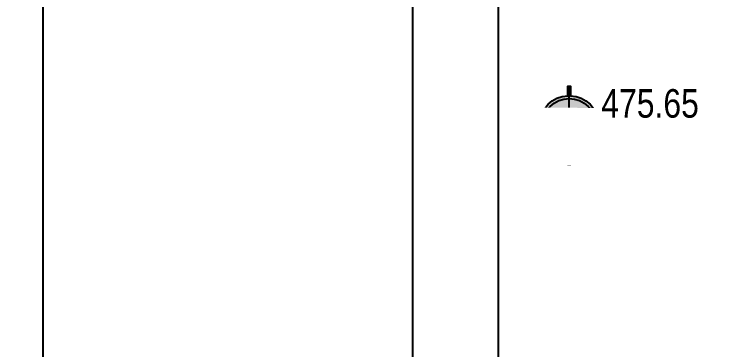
# Model space of a CAD drawing. Header units: feet. Extents: x 0 to 285190, y 0 to 9111369.
# Drawn here: x 285167.565 to 285170.068, y 9111350.35 to 9111351.524 of the extents above; entities that cross this region are included whole.
import ezdxf
from ezdxf import colors
from ezdxf.entities.mleader import LeaderData, LeaderLine
from ezdxf.enums import TextEntityAlignment as Align
from ezdxf.math import Vec2, Vec3

# ---------------------------------------------------------------- set-up
doc = ezdxf.new("R2010")
doc.units = ezdxf.units.FT
doc.header["$MEASUREMENT"] = 0
doc.layers.get('0').update_dxf_attribs({"linetype": 'CONTINUOUS'})
for name, color, linetype in [('A-NIVEIS', 1, 'CONTINUOUS'), ('A-TEXTO', 2, 'CONTINUOUS'), ('H-SA-CONTORNO', 2, 'CONTINUOUS'), ('H-SA-ESTRUTURA (CORTE)', 5, 'CONTINUOUS'), ('H-SA-TEXTO', 2, 'CONTINUOUS')]:
    doc.layers.add(name, color=color, linetype=linetype)
doc.styles.add('EGC_Arial_2.0mm', font='arial.ttf', dxfattribs={"width": 0.8, "height": 2})

# ---------------------------------------------------------------- blocks, each defined once
blk = doc.blocks.new('*U1275')
at = {"true_color": 0xffffff}
h = blk.add_hatch(color=7, dxfattribs=at)
h.dxf.hatch_style = 1
edge = h.paths.add_edge_path()
edge.add_arc((0, 0), 2.075, 92.7623, 177.2377, ccw=False)
edge.add_line((-0.1, 2.073), (-0.1, 2.75))
edge.add_line((-0.1, 2.75), (0.1, 2.75))
edge.add_line((0.1, 2.75), (0.1, 2.073))
edge.add_arc((0, 0), 2.075, 2.7623, 87.2377, ccw=False)
edge.add_line((2.073, 0.1), (9.088, 0.1))
edge.add_line((9.088, 0.1), (9.088, -0.1))
edge.add_line((9.088, -0.1), (2.073, -0.1))
edge.add_arc((0, 0), 2.075, 272.7623, 357.2377, ccw=False)
edge.add_line((0.1, -2.073), (0.1, -2.75))
edge.add_line((0.1, -2.75), (-0.1, -2.75))
edge.add_line((-0.1, -2.75), (-0.1, -2.073))
edge.add_arc((0, 0), 2.075, 182.7623, 267.2377, ccw=False)
edge.add_line((-2.073, -0.1), (-2.75, -0.1))
edge.add_line((-2.75, -0.1), (-2.75, 0.1))
edge.add_line((-2.75, 0.1), (-2.073, 0.1))
for p, q in [((0, -2.75), (0, 2.75)), ((9.088, 0), (-2.75, 0))]:
    blk.add_line(p, q)
at = {"color": 7, "true_color": 0xffffff}
blk.add_lwpolyline([(-2.073, 0.1, -0.386246), (-0.1, 2.073), (-0.1, 2.75), (0.1, 2.75), (0.1, 2.073, -0.386246), (2.073, 0.1), (9.088, 0.1), (9.088, -0.1), (2.073, -0.1, -0.386246), (0.1, -2.073), (0.1, -2.75), (-0.1, -2.75), (-0.1, -2.073, -0.386246), (-2.073, -0.1), (-2.75, -0.1), (-2.75, 0.1)], format="xyb", close=True, dxfattribs=at)
blk.add_circle((0, 0), 1.875)
for points in [[(0, 1.875), (0, 0), (0.583, 1.782), (0.595, 0)], [(0.583, 1.782), (0.595, 0), (1.097, 1.521), (1.096, 0)], [(1.097, 1.521), (1.096, 0), (1.533, 1.079), (1.571, 0)], [(1.533, 1.079), (1.571, 0), (1.786, 0.571), (0, 0)], [(1.786, 0.571), (0, 0), (1.796, 0.539), (1.875, 0)], [(-1.786, -0.571), (0, 0), (-1.796, -0.539), (-1.875, 0)], [(-1.533, -1.079), (-1.571, 0), (-1.786, -0.571), (0, 0)], [(-1.097, -1.521), (-1.096, 0), (-1.533, -1.079), (-1.571, 0)], [(-0.583, -1.782), (-0.595, 0), (-1.097, -1.521), (-1.096, 0)], [(0, -1.875), (0, 0), (-0.583, -1.782), (-0.595, 0)]]:
    blk.add_solid(points)
at = {"layer": 'A-TEXTO', "color": 2, "style": 'EGC_Arial_2.0mm', "width": 0.8}
blk.add_attdef('000.00', text='', height=2, dxfattribs=at).set_placement((9.088, 0.534), align=Align.RIGHT)
blk = doc.blocks.new('_None')

msp = doc.modelspace()

# ---------------------------------------------------------------- linework, layer by layer
at = {"layer": 'H-SA-ESTRUTURA (CORTE)', "elevation": 479.4766}
msp.add_lwpolyline([(285157.6916, 9111354.4871), (285167.6651, 9111354.4871), (285167.6651, 9111344.3871), (285157.6916, 9111344.3871), (285157.6916, 9111354.4871)], dxfattribs=at)

# ---------------------------------------------------------------- block references
at = {"layer": 'A-NIVEIS', "xscale": 0.05, "yscale": 0.05, "zscale": 0.05}
msp.add_blockref('*U1275', (285169.5089, 9111351.1351, 479.4766), dxfattribs=at).add_auto_attribs({'000.00': '475.65'})

# ---------------------------------------------------------------- next in the draw order: texts
at = {"layer": 'H-SA-TEXTO', "color": 2, "insert": (285170.9332, 9111351.0378, 479.4766), "char_height": 0.1, "width": 3.355817, "attachment_point": 8, "rotation": 359.7131, "style": 'EGC_Arial_2.0mm', "bg_fill": 2}
msp.add_mtext('ESCADA', dxfattribs=at)

# ---------------------------------------------------------------- next in the draw order: leaders
at = {"layer": 'H-SA-TEXTO'}
ml = msp.add_multileader_mtext('Standard', dxfattribs=at)
ml.set_content('CANAL CS-27', color=2, style='EGC_Arial_2.0mm')
ml.set_leader_properties(color=1, linetype='ByLayer', lineweight=-1)
ml.set_arrow_properties(name='NONE')
ml.build(insert=Vec2(0, 0))
ml.multileader.update_dxf_attribs({"text_left_attachment_type": 2, "text_right_attachment_type": 2, "dogleg_length": 1.9819, "arrow_head_size": 0.075, "scale": 0.05})
ctx = ml.context
ctx.base_point, ctx.scale, ctx.char_height, ctx.arrow_head_size, ctx.landing_gap_size, ctx.plane_origin, ctx.plane_x_axis, ctx.plane_y_axis = Vec3(285176.4321, 9111365.0546, 1588.05), 0.05, 0.1, 0.075, 0.05, Vec3(285113.8894, 9111744.9167, 1588.05), Vec3(-0.005007, 0.999987), Vec3(-0.999987, -0.005007)
ctx.left_attachment, ctx.right_attachment, ctx.text_align_type = 2, 2, 1
notes = []
notes.append((ctx, [(0, (0, 0, 0), (0, 0), (1, 0), 1, [])]))
ctx.mtext.insert, ctx.mtext.text_direction, ctx.mtext.rotation, ctx.mtext.width, ctx.mtext.defined_height, ctx.mtext.alignment, ctx.mtext.flow_direction = Vec3(285176.3784, 9111365.4593, 1588.05), Vec3(-0.005007, 0.999987), 1.575804, 1.318874, 1.047, 2, 5
ctx.mtext.has_bg_fill, ctx.mtext.bg_color, ctx.mtext.bg_scale_factor, ctx.mtext.bg_transparency, ctx.mtext.use_window_bg_color = 1, -1073741824, 1, 0, 1
for ctx, leaders in notes:
    for number, flags, end, landing, length, lines in leaders:
        leader = LeaderData()
        leader.index, (leader.has_last_leader_line, leader.has_dogleg_vector, leader.attachment_direction) = number, flags
        leader.last_leader_point, leader.dogleg_vector, leader.dogleg_length = Vec3(end), Vec3(landing), length
        for number, points, colour, breaks in lines:
            line = LeaderLine()
            line.index, line.vertices, line.color, line.breaks = number, Vec3.list(points), colors.encode_raw_color(colour), breaks
            leader.lines.append(line)
        ctx.leaders.append(leader)

# ---------------------------------------------------------------- next in the draw order: leaders
ml = msp.add_multileader_mtext('Standard', dxfattribs=at)
ml.set_content('CÂMARA DE DESCARGA', color=2, style='EGC_Arial_2.0mm')
ml.set_leader_properties(color=1, linetype='ByLayer', lineweight=-1)
ml.set_arrow_properties(name='NONE')
ml.build(insert=Vec2(0, 0))
ml.multileader.update_dxf_attribs({"text_left_attachment_type": 2, "text_right_attachment_type": 2, "dogleg_length": 1.9819, "arrow_head_size": 0.075, "scale": 0.05})
ctx = ml.context
ctx.base_point, ctx.scale, ctx.char_height, ctx.arrow_head_size, ctx.landing_gap_size, ctx.plane_origin, ctx.plane_x_axis, ctx.plane_y_axis = Vec3(285175.9573, 9111362.3665, 1588.05), 0.05, 0.1, 0.075, 0.05, Vec3(285555.1366, 9111425.7703, 1588.05), Vec3(0.999987, 0.005007), Vec3(-0.005007, 0.999987)
ctx.left_attachment, ctx.right_attachment, ctx.text_align_type = 2, 2, 1
notes = []
notes.append((ctx, [(0, (0, 0, 0), (0, 0), (1, 0), 1, [])]))
ctx.mtext.insert, ctx.mtext.text_direction, ctx.mtext.rotation, ctx.mtext.width, ctx.mtext.defined_height, ctx.mtext.alignment, ctx.mtext.flow_direction = Vec3(285176.6656, 9111362.4336, 1588.05), Vec3(0.999987, 0.005007), 0.005007, 1.322834, 0.2562, 2, 5
ctx.mtext.has_bg_fill, ctx.mtext.bg_color, ctx.mtext.bg_scale_factor, ctx.mtext.bg_transparency, ctx.mtext.use_window_bg_color = 1, -1073741824, 1, 0, 1
for ctx, leaders in notes:
    for number, flags, end, landing, length, lines in leaders:
        leader = LeaderData()
        leader.index, (leader.has_last_leader_line, leader.has_dogleg_vector, leader.attachment_direction) = number, flags
        leader.last_leader_point, leader.dogleg_vector, leader.dogleg_length = Vec3(end), Vec3(landing), length
        for number, points, colour, breaks in lines:
            line = LeaderLine()
            line.index, line.vertices, line.color, line.breaks = number, Vec3.list(points), colors.encode_raw_color(colour), breaks
            leader.lines.append(line)
        ctx.leaders.append(leader)

# ---------------------------------------------------------------- next in the draw order: linework, layer by layer
at = {"layer": 'H-SA-CONTORNO', "ltscale": 0.75, "elevation": 479.4766}
for points in [[(285168.9614, 9111354.3869), (285171.5614, 9111354.3869), (285171.5614, 9111345.0872), (285168.9614, 9111345.0872)], [(285171.2614, 9111345.3871), (285169.2614, 9111345.3871), (285169.2614, 9111354.0869), (285171.2614, 9111354.0869)]]:
    msp.add_lwpolyline(points, close=True, dxfattribs=at)

doc.saveas('drawing.dxf')
